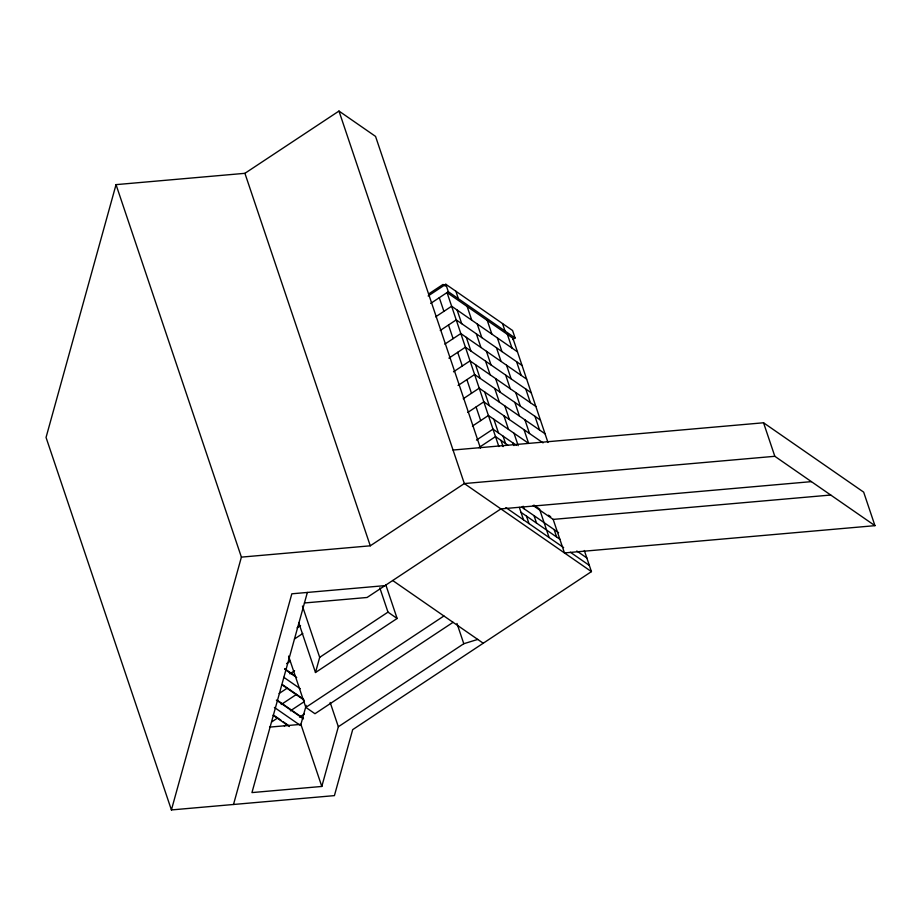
<?xml version="1.0" encoding="UTF-8"?>
<svg xmlns="http://www.w3.org/2000/svg" width="921" height="921" viewBox="0 0 921 921"><rect width="100%" height="100%" fill="white"/><g stroke="black" fill="none" stroke-linecap="round" stroke-linejoin="round"><path stroke-width="1.38" d="M480.463 448.147L375.549 136.4L338.974 111.061L244.917 173.321L116.034 184.637L46.05 437.44L171.41 809.939L334.415 795.617L352.685 729.639L591.432 571.619L584.328 550.505M171.41 809.939L241.394 557.124L116.034 184.637M233.508 804.482L291.83 593.803L384.978 585.629M307.361 592.445L251.951 792.59L321.809 786.453L338.341 726.75L330.167 702.458M321.809 786.453L300.914 724.367L306.175 705.371M385.772 584.731L397.124 618.475L315.489 672.503L319.691 657.341L302.422 606.053M428.829 293.834L443.001 284.462L445.338 286.074M428.138 295.975L445.822 284.267L512.571 330.512L515.081 337.972L512.721 339.527M430.648 303.423L448.32 291.727L515.081 337.972M435.645 316.824L451.635 306.233L517.475 351.845M440.238 330.478L456.229 319.886L522.069 365.499M444.831 344.132L460.822 333.552L526.662 379.164M448.895 358.142L465.427 347.205L531.256 392.818M453.489 371.808L470.021 360.871L535.861 406.472M458.082 385.462L474.614 374.525L540.454 420.137M463.217 398.77L479.208 388.178L545.048 433.791M467.81 412.424L483.813 401.844L543.045 442.874M472.415 426.089L488.406 415.498L528.642 443.369L524.037 429.716M476.468 440.1L493 429.151L516.474 445.419M478.862 447.618L495.51 436.6L507.805 445.119M241.394 557.124L370.277 545.808L464.334 483.56L774.826 456.298L874.95 525.661L564.458 552.922L553.176 519.398L533.167 505.537M297.034 627.869L300.545 625.543M294.455 639.001L302.79 633.487M286.604 663.627L290.115 661.301M289.896 673.838L294.582 670.741M319.691 657.341L387.983 612.131L397.124 618.475M279.132 693.501L287.329 688.079M281.25 704.496L296.47 694.411M271.764 721.868L277.612 718M290.391 710.828L304.437 701.526M288.572 656.097L305.83 707.386L443.91 615.988M284.324 725.944L286.696 724.378M299.532 717.16L304.218 714.063M453.063 622.32L314.97 713.717L305.83 707.386M338.341 726.75L463.793 643.721L477.746 639.427M453.051 450.035L763.544 422.774L863.668 492.136L874.95 525.661M811.401 481.637L500.909 508.899L367.076 597.476L304.437 602.979M553.176 519.398L830.754 495.026M269.554 727.118L300.914 724.367M533.915 505.099L538.67 508.404M548.444 515.173L550.677 516.716M521.781 507.172L558.621 532.695M520.998 512.341L560.014 539.372M576.776 550.988L586.838 557.953M505.871 507.575L563.64 547.604M570.341 552.243L589.348 565.413M591.432 571.619L464.334 483.56L338.974 111.061M392.703 580.518L483.237 643.226M284.67 668.715L295.296 676.072M284.888 669.337L296.689 677.511M283.795 677.303L300.223 688.689M282.897 684.936L302.928 698.809M281.93 684.74L304.31 700.248M277.348 700.282L303.308 718.265M276.369 700.087L303.516 718.887M274.412 707.443L300.407 725.46M273.986 715.41L280.997 720.257M283.323 721.88L287.997 725.115M273.03 715.214L289.378 726.542M763.544 422.774L774.826 456.298M547.972 442.483L512.87 338.191L447.042 292.579L498.848 446.535M507.39 334.381L511.984 348.046M516.577 361.7L521.182 375.365M525.776 389.019L530.369 402.673M534.963 416.338L539.568 429.992M502.509 323.547L505.019 330.996M497.352 337.903L501.945 351.569M506.55 365.223L511.143 378.888M515.737 392.542L520.33 406.196M524.935 419.861L529.529 433.515M487.267 320.45L491.872 334.104M496.465 347.77L501.059 361.423M505.652 375.077L510.257 388.743M514.851 402.396L519.444 416.05M554.154 529.598L556.664 537.058M477.239 323.973L481.833 337.627M486.426 351.292L491.031 364.946M495.625 378.6L500.218 392.265M504.812 405.919L509.417 419.573M514.01 433.238L518.189 445.649M539.499 508.979L549.112 537.53M467.154 306.509L471.748 320.174M476.341 333.828L480.946 347.482M485.54 361.147L490.133 374.801M494.727 388.455L499.332 402.12M503.925 415.774L508.519 429.439M513.124 443.093L513.953 445.58M534.03 515.668L536.54 523.116M455.872 291.243L458.382 298.692M503.062 436.128L505.571 443.577M457.115 310.032L461.72 323.697M466.314 337.351L470.907 351.005M475.501 364.67L480.106 378.324M484.699 391.978L489.293 405.643M493.886 419.297L498.491 432.962M500.989 440.411L503.085 446.616M523.14 506.216L523.98 508.703M526.49 516.151L528.988 523.6M445.822 284.267L448.32 291.727M519.329 507.379L523.508 519.801M439.305 297.69L443.899 311.344M448.504 325.009L453.097 338.663M457.691 352.317L462.296 365.982M466.889 379.636L471.483 393.302M476.076 406.955L480.681 420.609M456.977 623.471L463.793 643.721M244.917 173.321L370.277 545.808M379.809 587.84L387.983 612.131M298.68 622.573L315.489 672.503"/></g></svg>
